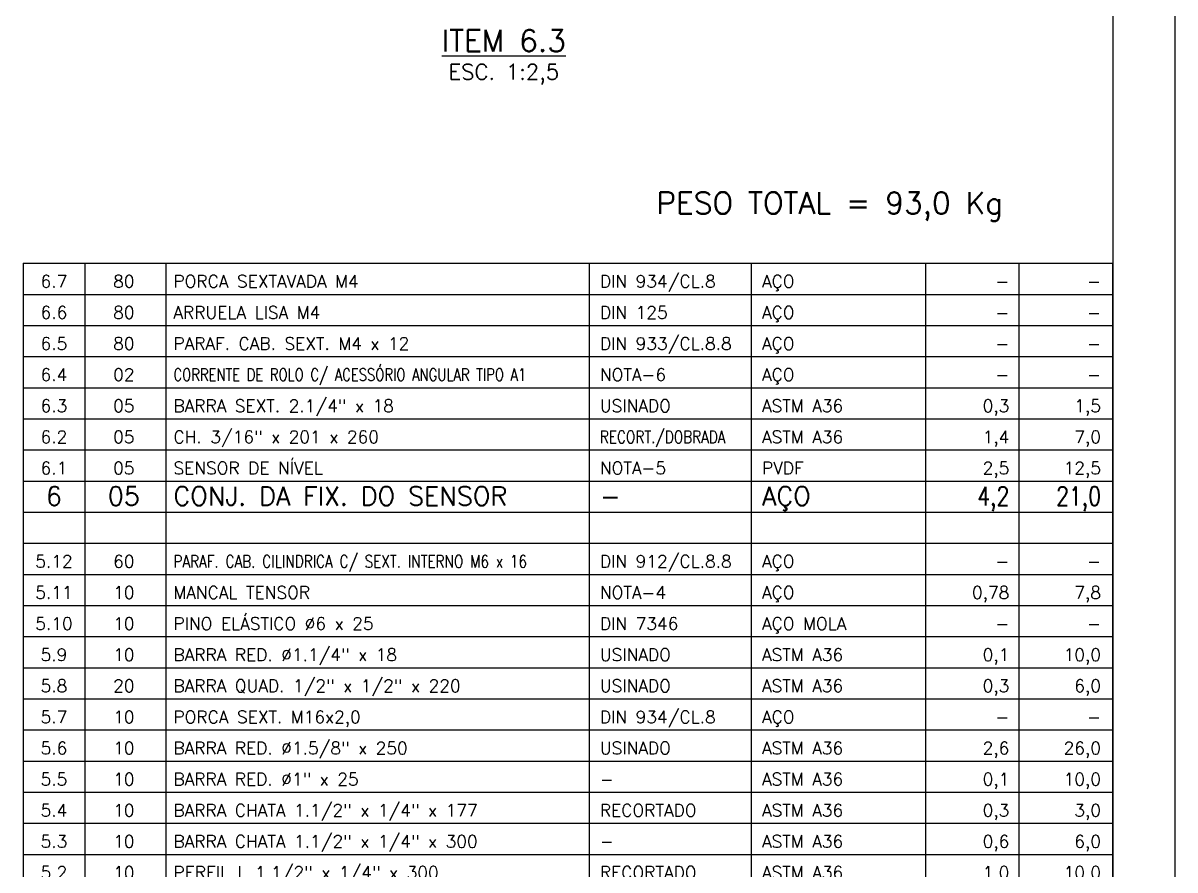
# Model space of a CAD drawing. Header units: metres. Extents: x 0 to 2102, y 0 to 1485.
# Drawn here: x 1640 to 2102.5, y 342.8 to 683 of the extents above; entities that cross this region are included whole.
import ezdxf
from ezdxf.enums import TextEntityAlignment as Align

# ---------------------------------------------------------------- set-up
doc = ezdxf.new("R2010")
doc.units = ezdxf.units.M
doc.header["$LTSCALE"] = 2.5
for name, color, linetype in [('FRL6', 6, 'Continuous'), ('FRL7', 7, 'Continuous'), ('FRR120', 5, 'Continuous'), ('FRR140', 5, 'Continuous'), ('FRR175', 1, 'Continuous'), ('FRR80', 3, 'Continuous'), ('GSB', 7, 'Continuous')]:
    doc.layers.add(name, color=color, linetype=linetype)
doc.styles.add('R100', font='simplex.shx', dxfattribs={"height": 2.5})
doc.styles.add('R120', font='simplex.shx', dxfattribs={"height": 3})
doc.styles.add('R140', font='simplex.shx', dxfattribs={"height": 3.5})
doc.styles.add('R80', font='simplex.shx', dxfattribs={"height": 2})
doc.styles.add('ROMANS', font='ROMANS.SHX')

# ---------------------------------------------------------------- blocks, each defined once
blk = doc.blocks.new('A1')
at = {"layer": 'FRL6', "linetype": 'Continuous'}
blk.add_line((831, 584), (831, 10), dxfattribs=at)
at = {"layer": 'FRL7', "linetype": 'Continuous'}
blk.add_line((841, 594), (841, 0), dxfattribs=at)
at = {"layer": 'FRR120', "style": 'R120'}
for tag, p in [('FASE_DO_PROJETO', (659, 46.29)), ('ÁREA_E/OU_SUBÁREA', (659, 40.79)), ('TÍTULO_DO_DESENHO', (659, 35.29)), ('SUBTÍTULO_1_DO_DESENHO', (659, 29.79)), ('SUBTÍTULO_2_DO_DESENHO', (659, 24.29))]:
    blk.add_attdef(tag, p, '', height=3, dxfattribs=at)
at = {"layer": 'FRR140', "style": 'R140', "width": 0.91}
for tag, p in [('NÚMERO_DA_CONTRATADA', (687.72, 12.6)), ('NUMERO_VALE', (752.89, 12.6))]:
    blk.add_attdef(tag, p, '', height=3.5, dxfattribs=at)
for tag, p in [('REVISÃO', (823.5, 14.68)), ('ESCALA', (671, 14.35))]:
    blk.add_attdef(tag, text='', height=3.5, dxfattribs=at).set_placement(p, align=Align.MIDDLE)
at = {"layer": 'FRR175', "style": 'R120'}
for tag, p in [('CLASSIFICAÇÃO', (811.83, 67.73)), ('PROJETO', (716.31, 53.59)), ('N_PROJ_SE', (793.5, 53.59)), ('N_CONTRATO', (796.97, 47.3))]:
    blk.add_attdef(tag, text='', height=3, dxfattribs=at).set_placement(p, align=Align.MIDDLE_CENTER)
at = {"layer": 'FRR80', "style": 'R80'}
for tag, p in [('8A_REV', (476, 77.07)), ('EMIS.', (486, 77.07)), ('PROJ.', (585, 77.07)), ('DES.', (597, 77.07)), ('VER.', (609, 77.07)), ('APR.', (621, 77.07)), ('AUT.', (633.01, 77.07)), ('7A_REV', (476, 71.37)), ('EMIS.', (486, 71.37)), ('PROJ.', (585, 71.37)), ('DES.', (597, 71.37)), ('VER.', (609, 71.37)), ('APR.', (621, 71.37)), ('AUT.', (633.01, 71.37)), ('6A_REV', (476, 65.67)), ('EMIS.', (486, 65.67)), ('PROJ.', (585, 65.67)), ('DES.', (597, 65.67)), ('VER.', (609, 65.67)), ('APR.', (621, 65.67)), ('AUT.', (633.01, 65.67)), ('5A_REV', (476, 59.97)), ('EMIS.', (486, 59.97)), ('PROJ.', (585, 59.97)), ('DES.', (597, 59.97)), ('VER.', (609, 59.97)), ('APR.', (621, 59.97)), ('AUT.', (633.01, 59.97)), ('4A_REV', (476, 54.27)), ('EMIS.', (486, 54.27)), ('PROJ.', (585, 54.27)), ('DES.', (597, 54.27)), ('VER.', (609, 54.27)), ('APR.', (621, 54.27)), ('AUT.', (633.01, 54.27)), ('3A_REV', (476, 48.57)), ('EMIS.', (486, 48.57)), ('PROJ.', (585, 48.57)), ('DES.', (597, 48.57)), ('VER.', (609, 48.57)), ('APR.', (621, 48.57)), ('AUT.', (633.01, 48.57)), ('2A_REV', (476, 42.87)), ('EMIS.', (486, 42.87)), ('PROJ.', (585, 42.87)), ('DES.', (597, 42.87)), ('VER.', (609, 42.87)), ('APR.', (621, 42.87)), ('AUT.', (633.01, 42.87)), ('1a_REV', (476, 37.17)), ('EMIS.', (486, 37.17)), ('PROJ.', (585, 37.17)), ('DES.', (597, 37.17)), ('VER.', (609, 37.17)), ('APR.', (621, 37.17)), ('AUT.', (633.01, 37.17))]:
    blk.add_attdef(tag, text='', height=2, dxfattribs=at).set_placement(p, align=Align.MIDDLE)
for p in [(492.61, 76.08), (492.61, 70.38), (492.61, 64.68), (492.61, 58.98), (492.61, 53.28), (492.61, 47.58), (492.61, 41.88), (492.61, 36.18)]:
    blk.add_attdef('DESCRIÇÃO_DA_REVISÃO', p, '', height=2, dxfattribs=at)
at = {"layer": 'FRR80', "style": 'R80', "width": 0.85}
for p in [(648, 77.07), (648, 71.37), (648, 65.67), (648, 59.97), (648, 54.27), (648, 48.57), (648, 42.87), (648, 37.17)]:
    blk.add_attdef('DATA', text='', height=2, dxfattribs=at).set_placement(p, align=Align.MIDDLE)
blk = doc.blocks.new('Tabela')
at = {"layer": 'GSB', "color": 3}
for p, q in [((0, 5), (175, 5)), ((10, 0), (10, 5)), ((23, 0), (23, 5)), ((91, 0), (91, 5)), ((117, 0), (117, 5)), ((145, 0), (145, 5)), ((160, 0), (160, 5))]:
    blk.add_line(p, q, dxfattribs=at)
at = {"layer": 'GSB', "color": 5}
for p, q in [((0, 5), (0, 0)), ((175, 5), (175, 0))]:
    blk.add_line(p, q, dxfattribs=at)
at = {"layer": 'GSB', "color": 2, "style": 'R80'}
for p in [(4.96, 1.09), (16.19, 1.09)]:
    blk.add_attdef('-', text='', height=2, dxfattribs=at).set_placement(p, align=Align.CENTER)
for p in [(24.16, 1.09), (92.65, 1.09), (118.69, 1.09)]:
    blk.add_attdef('-', p, '', height=2, dxfattribs=at)
for p in [(158.4, 1.09), (173.12, 1.09)]:
    blk.add_attdef('-', text='', height=2, dxfattribs=at).set_placement(p, align=Align.RIGHT)
blk = doc.blocks.new('CORTE')
at = {"layer": 'GSB', "color": 4, "style": 'R140'}
blk.add_attdef('%%UCORTE', text='', height=3.5, dxfattribs=at).set_placement((-0.25, 2.38), align=Align.MIDDLE_CENTER)
at = {"layer": 'GSB', "color": 3, "style": 'R100'}
blk.add_attdef('ESC.', text='', height=2.5, dxfattribs=at).set_placement((-0.25, -2.62), align=Align.MIDDLE_CENTER)

msp = doc.modelspace()

# ---------------------------------------------------------------- block references
at = {"xscale": 2.499999999999972, "yscale": 2.499999999999972, "zscale": 2.499999999999972}
msp.add_blockref('A1', (0, 0), dxfattribs=at)
at = {"layer": 'GSB', "xscale": 2.5, "yscale": 2.5, "zscale": 2.5}
msp.add_blockref('CORTE', (1833.653, 669.975), dxfattribs=at).add_auto_attribs({'%%UCORTE': '%%uITEM 6.3', 'ESC.': 'ESC. 1:2,5'})
at = {"layer": 'GSB'}
ref = msp.add_blockref('Tabela', (1639.98, 574.03), dxfattribs=dict(at, xscale=2.499999999999972, yscale=2.499999999999972, zscale=2.499999999999972))
ref.add_attrib('-', '6.7', dxfattribs={"color": 2, "height": 5, "style": 'R80'}).set_placement((1652.384, 576.75), align=Align.CENTER)
ref.add_attrib('-', '80', dxfattribs={"color": 2, "height": 5, "style": 'R80'}).set_placement((1680.46, 576.75), align=Align.CENTER)
ref.add_attrib('-', 'PORCA SEXTAVADA M4', (1700.371, 576.75), dxfattribs={"color": 2, "height": 5, "style": 'R80'})
ref.add_attrib('-', 'DIN 934/CL.8', (1871.599, 576.75), dxfattribs={"color": 2, "height": 5, "style": 'R80'})
ref.add_attrib('-', 'AÇO', (1936.702, 576.75), dxfattribs={"color": 2, "height": 5, "style": 'R80'})
ref.add_attrib('-', '-', dxfattribs={"color": 2, "height": 5, "style": 'R80'}).set_placement((2035.983, 576.75), align=Align.RIGHT)
ref.add_attrib('-', '-', dxfattribs={"color": 2, "height": 5, "style": 'R80'}).set_placement((2072.784, 576.75), align=Align.RIGHT)
ref = msp.add_blockref('Tabela', (1639.98, 561.53), dxfattribs=dict(at, xscale=2.499999999999972, yscale=2.499999999999972, zscale=2.499999999999972))
ref.add_attrib('-', '6.6', dxfattribs={"color": 2, "height": 5, "style": 'R80'}).set_placement((1652.384, 564.25), align=Align.CENTER)
ref.add_attrib('-', '80', dxfattribs={"color": 2, "height": 5, "style": 'R80'}).set_placement((1680.46, 564.25), align=Align.CENTER)
ref.add_attrib('-', 'ARRUELA LISA M4', (1700.371, 564.25), dxfattribs={"color": 2, "height": 5, "style": 'R80'})
ref.add_attrib('-', 'DIN 125', (1871.599, 564.25), dxfattribs={"color": 2, "height": 5, "style": 'R80'})
ref.add_attrib('-', 'AÇO', (1936.702, 564.25), dxfattribs={"color": 2, "height": 5, "style": 'R80'})
ref.add_attrib('-', '-', dxfattribs={"color": 2, "height": 5, "style": 'R80'}).set_placement((2035.983, 564.25), align=Align.RIGHT)
ref.add_attrib('-', '-', dxfattribs={"color": 2, "height": 5, "style": 'R80'}).set_placement((2072.784, 564.25), align=Align.RIGHT)
ref = msp.add_blockref('Tabela', (1639.98, 549.03), dxfattribs=dict(at, xscale=2.499999999999972, yscale=2.499999999999972, zscale=2.499999999999972))
ref.add_attrib('-', '6.5', dxfattribs={"color": 2, "height": 5, "style": 'R80'}).set_placement((1652.384, 551.75), align=Align.CENTER)
ref.add_attrib('-', '80', dxfattribs={"color": 2, "height": 5, "style": 'R80'}).set_placement((1680.46, 551.75), align=Align.CENTER)
ref.add_attrib('-', 'PARAF. CAB. SEXT. M4 x 12', (1700.371, 551.75), dxfattribs={"color": 2, "height": 5, "style": 'R80'})
ref.add_attrib('-', 'DIN 933/CL.8.8', (1871.599, 551.75), dxfattribs={"color": 2, "height": 5, "style": 'R80'})
ref.add_attrib('-', 'AÇO', (1936.702, 551.75), dxfattribs={"color": 2, "height": 5, "style": 'R80'})
ref.add_attrib('-', '-', dxfattribs={"color": 2, "height": 5, "style": 'R80'}).set_placement((2035.983, 551.75), align=Align.RIGHT)
ref.add_attrib('-', '-', dxfattribs={"color": 2, "height": 5, "style": 'R80'}).set_placement((2072.784, 551.75), align=Align.RIGHT)
ref = msp.add_blockref('Tabela', (1639.98, 536.53), dxfattribs=dict(at, xscale=2.499999999999972, yscale=2.499999999999972, zscale=2.499999999999972))
ref.add_attrib('-', '6.4', dxfattribs={"color": 2, "height": 5, "style": 'R80'}).set_placement((1652.384, 539.25), align=Align.CENTER)
ref.add_attrib('-', '02', dxfattribs={"color": 2, "height": 5, "style": 'R80'}).set_placement((1680.46, 539.25), align=Align.CENTER)
ref.add_attrib('-', 'CORRENTE DE ROLO C/ ACESSÓRIO ANGULAR TIPO A1', (1700.371, 539.25), dxfattribs={"color": 2, "height": 5, "style": 'R80', "width": 0.775})
ref.add_attrib('-', 'NOTA-6', (1871.599, 539.25), dxfattribs={"color": 2, "height": 5, "style": 'R80'})
ref.add_attrib('-', 'AÇO', (1936.702, 539.25), dxfattribs={"color": 2, "height": 5, "style": 'R80'})
ref.add_attrib('-', '-', dxfattribs={"color": 2, "height": 5, "style": 'R80'}).set_placement((2035.983, 539.25), align=Align.RIGHT)
ref.add_attrib('-', '-', dxfattribs={"color": 2, "height": 5, "style": 'R80'}).set_placement((2072.784, 539.25), align=Align.RIGHT)
ref = msp.add_blockref('Tabela', (1639.98, 524.03), dxfattribs=dict(at, xscale=2.499999999999972, yscale=2.499999999999972, zscale=2.499999999999972))
ref.add_attrib('-', '6.3', dxfattribs={"color": 2, "height": 5, "style": 'R80'}).set_placement((1652.384, 526.75), align=Align.CENTER)
ref.add_attrib('-', '05', dxfattribs={"color": 2, "height": 5, "style": 'R80'}).set_placement((1680.46, 526.75), align=Align.CENTER)
ref.add_attrib('-', 'BARRA SEXT. 2.1/4" x 18', (1700.371, 526.75), dxfattribs={"color": 2, "height": 5, "style": 'R80'})
ref.add_attrib('-', 'USINADO', (1871.599, 526.75), dxfattribs={"color": 2, "height": 5, "style": 'R80'})
ref.add_attrib('-', 'ASTM A36', (1936.702, 526.75), dxfattribs={"color": 2, "height": 5, "style": 'R80'})
ref.add_attrib('-', '0,3', dxfattribs={"color": 2, "height": 5, "style": 'R80'}).set_placement((2035.983, 526.75), align=Align.RIGHT)
ref.add_attrib('-', '1,5', dxfattribs={"color": 2, "height": 5, "style": 'R80'}).set_placement((2072.784, 526.75), align=Align.RIGHT)
ref = msp.add_blockref('Tabela', (1639.98, 511.53), dxfattribs=dict(at, xscale=2.499999999999972, yscale=2.499999999999972, zscale=2.499999999999972))
ref.add_attrib('-', '6.2', dxfattribs={"color": 2, "height": 5, "style": 'R80'}).set_placement((1652.384, 514.25), align=Align.CENTER)
ref.add_attrib('-', '05', dxfattribs={"color": 2, "height": 5, "style": 'R80'}).set_placement((1680.46, 514.25), align=Align.CENTER)
ref.add_attrib('-', 'CH. 3/16" x 201 x 260', (1700.371, 514.25), dxfattribs={"color": 2, "height": 5, "style": 'R80'})
ref.add_attrib('-', 'RECORT./DOBRADA', (1871.599, 514.25), dxfattribs={"color": 2, "height": 5, "style": 'R80', "width": 0.8})
ref.add_attrib('-', 'ASTM A36', (1936.702, 514.25), dxfattribs={"color": 2, "height": 5, "style": 'R80'})
ref.add_attrib('-', '1,4', dxfattribs={"color": 2, "height": 5, "style": 'R80'}).set_placement((2035.983, 514.25), align=Align.RIGHT)
ref.add_attrib('-', '7,0', dxfattribs={"color": 2, "height": 5, "style": 'R80'}).set_placement((2072.784, 514.25), align=Align.RIGHT)
ref = msp.add_blockref('Tabela', (1639.98, 499.03), dxfattribs=dict(at, xscale=2.499999999999972, yscale=2.499999999999972, zscale=2.499999999999972))
ref.add_attrib('-', '6.1', dxfattribs={"color": 2, "height": 5, "style": 'R80'}).set_placement((1652.384, 501.75), align=Align.CENTER)
ref.add_attrib('-', '05', dxfattribs={"color": 2, "height": 5, "style": 'R80'}).set_placement((1680.46, 501.75), align=Align.CENTER)
ref.add_attrib('-', 'SENSOR DE NÍVEL', (1700.371, 501.75), dxfattribs={"color": 2, "height": 5, "style": 'R80'})
ref.add_attrib('-', 'NOTA-5', (1871.599, 501.75), dxfattribs={"color": 2, "height": 5, "style": 'R80'})
ref.add_attrib('-', 'PVDF', (1936.702, 501.75), dxfattribs={"color": 2, "height": 5, "style": 'R80'})
ref.add_attrib('-', '2,5', dxfattribs={"color": 2, "height": 5, "style": 'R80'}).set_placement((2035.983, 501.75), align=Align.RIGHT)
ref.add_attrib('-', '12,5', dxfattribs={"color": 2, "height": 5, "style": 'R80'}).set_placement((2072.784, 501.75), align=Align.RIGHT)
ref = msp.add_blockref('Tabela', (1639.98, 486.53), dxfattribs=dict(at, xscale=2.499999999999972, yscale=2.499999999999972, zscale=2.499999999999972))
ref.add_attrib('-', '6', dxfattribs={"color": 4, "height": 7.5, "style": 'ROMANS'}).set_placement((1652.384, 489.25), align=Align.CENTER)
ref.add_attrib('-', '05', dxfattribs={"color": 4, "height": 7.5, "style": 'ROMANS'}).set_placement((1680.46, 489.25), align=Align.CENTER)
ref.add_attrib('-', 'CONJ. DA FIX. DO SENSOR', (1700.371, 489.25), dxfattribs={"color": 4, "height": 7.5, "style": 'ROMANS'})
ref.add_attrib('-', '-', (1871.599, 489.25), dxfattribs={"color": 4, "height": 7.5, "style": 'ROMANS'})
ref.add_attrib('-', 'AÇO', (1936.702, 489.25), dxfattribs={"color": 4, "height": 7.5, "style": 'ROMANS'})
ref.add_attrib('-', '4,2', dxfattribs={"color": 4, "height": 7.5, "style": 'ROMANS', "width": 0.8}).set_placement((2035.983, 489.25), align=Align.RIGHT)
ref.add_attrib('-', '21,0', dxfattribs={"color": 4, "height": 7.5, "style": 'ROMANS', "width": 0.8}).set_placement((2072.784, 489.25), align=Align.RIGHT)
at = {"layer": 'GSB', "xscale": 2.5, "yscale": 2.5, "zscale": 2.5}
msp.add_blockref('Tabela', (1639.98, 474.03), dxfattribs=at)
at = {"layer": 'GSB'}
ref = msp.add_blockref('Tabela', (1639.98, 461.53), dxfattribs=dict(at, xscale=2.499999999999972, yscale=2.499999999999972, zscale=2.499999999999972))
ref.add_attrib('-', '5.12', dxfattribs={"color": 2, "height": 5, "style": 'R80'}).set_placement((1652.384, 464.25), align=Align.CENTER)
ref.add_attrib('-', '60', dxfattribs={"color": 2, "height": 5, "style": 'R80'}).set_placement((1680.46, 464.25), align=Align.CENTER)
ref.add_attrib('-', 'PARAF. CAB. CILINDRICA C/ SEXT. INTERNO M6 x 16', (1700.371, 464.25), dxfattribs={"color": 2, "height": 5, "style": 'R80', "width": 0.8})
ref.add_attrib('-', 'DIN 912/CL.8.8', (1871.599, 464.25), dxfattribs={"color": 2, "height": 5, "style": 'R80'})
ref.add_attrib('-', 'AÇO', (1936.702, 464.25), dxfattribs={"color": 2, "height": 5, "style": 'R80'})
ref.add_attrib('-', '-', dxfattribs={"color": 2, "height": 5, "style": 'R80'}).set_placement((2035.983, 464.25), align=Align.RIGHT)
ref.add_attrib('-', '-', dxfattribs={"color": 2, "height": 5, "style": 'R80'}).set_placement((2072.784, 464.25), align=Align.RIGHT)
ref = msp.add_blockref('Tabela', (1639.98, 449.03), dxfattribs=dict(at, xscale=2.499999999999972, yscale=2.499999999999972, zscale=2.499999999999972))
ref.add_attrib('-', '5.11', dxfattribs={"color": 2, "height": 5, "style": 'R80'}).set_placement((1652.384, 451.75), align=Align.CENTER)
ref.add_attrib('-', '10', dxfattribs={"color": 2, "height": 5, "style": 'R80'}).set_placement((1680.46, 451.75), align=Align.CENTER)
ref.add_attrib('-', 'MANCAL TENSOR', (1700.371, 451.75), dxfattribs={"color": 2, "height": 5, "style": 'R80'})
ref.add_attrib('-', 'NOTA-4', (1871.599, 451.75), dxfattribs={"color": 2, "height": 5, "style": 'R80'})
ref.add_attrib('-', 'AÇO ', (1936.702, 451.75), dxfattribs={"color": 2, "height": 5, "style": 'R80'})
ref.add_attrib('-', '0,78', dxfattribs={"color": 2, "height": 5, "style": 'R80'}).set_placement((2035.983, 451.75), align=Align.RIGHT)
ref.add_attrib('-', '7,8', dxfattribs={"color": 2, "height": 5, "style": 'R80'}).set_placement((2072.784, 451.75), align=Align.RIGHT)
ref = msp.add_blockref('Tabela', (1639.98, 436.53), dxfattribs=dict(at, xscale=2.499999999999972, yscale=2.499999999999972, zscale=2.499999999999972))
ref.add_attrib('-', '5.10', dxfattribs={"color": 2, "height": 5, "style": 'R80'}).set_placement((1652.384, 439.25), align=Align.CENTER)
ref.add_attrib('-', '10', dxfattribs={"color": 2, "height": 5, "style": 'R80'}).set_placement((1680.46, 439.25), align=Align.CENTER)
ref.add_attrib('-', 'PINO ELÁSTICO %%c6 x 25', (1700.371, 439.25), dxfattribs={"color": 2, "height": 5, "style": 'R80'})
ref.add_attrib('-', 'DIN 7346', (1871.599, 439.25), dxfattribs={"color": 2, "height": 5, "style": 'R80'})
ref.add_attrib('-', 'AÇO MOLA', (1936.702, 439.25), dxfattribs={"color": 2, "height": 5, "style": 'R80'})
ref.add_attrib('-', '-', dxfattribs={"color": 2, "height": 5, "style": 'R80'}).set_placement((2035.983, 439.25), align=Align.RIGHT)
ref.add_attrib('-', '-', dxfattribs={"color": 2, "height": 5, "style": 'R80'}).set_placement((2072.784, 439.25), align=Align.RIGHT)
ref = msp.add_blockref('Tabela', (1639.98, 424.03), dxfattribs=dict(at, xscale=2.499999999999972, yscale=2.499999999999972, zscale=2.499999999999972))
ref.add_attrib('-', '5.9', dxfattribs={"color": 2, "height": 5, "style": 'R80'}).set_placement((1652.384, 426.75), align=Align.CENTER)
ref.add_attrib('-', '10', dxfattribs={"color": 2, "height": 5, "style": 'R80'}).set_placement((1680.46, 426.75), align=Align.CENTER)
ref.add_attrib('-', 'BARRA RED. %%c1.1/4" x 18', (1700.371, 426.75), dxfattribs={"color": 2, "height": 5, "style": 'R80'})
ref.add_attrib('-', 'USINADO', (1871.599, 426.75), dxfattribs={"color": 2, "height": 5, "style": 'R80'})
ref.add_attrib('-', 'ASTM A36', (1936.702, 426.75), dxfattribs={"color": 2, "height": 5, "style": 'R80'})
ref.add_attrib('-', '0,1', dxfattribs={"color": 2, "height": 5, "style": 'R80'}).set_placement((2035.983, 426.75), align=Align.RIGHT)
ref.add_attrib('-', '10,0', dxfattribs={"color": 2, "height": 5, "style": 'R80'}).set_placement((2072.784, 426.75), align=Align.RIGHT)
ref = msp.add_blockref('Tabela', (1639.98, 411.53), dxfattribs=dict(at, xscale=2.499999999999972, yscale=2.499999999999972, zscale=2.499999999999972))
ref.add_attrib('-', '5.8', dxfattribs={"color": 2, "height": 5, "style": 'R80'}).set_placement((1652.384, 414.25), align=Align.CENTER)
ref.add_attrib('-', '20', dxfattribs={"color": 2, "height": 5, "style": 'R80'}).set_placement((1680.46, 414.25), align=Align.CENTER)
ref.add_attrib('-', 'BARRA QUAD. 1/2" x 1/2" x 220', (1700.371, 414.25), dxfattribs={"color": 2, "height": 5, "style": 'R80'})
ref.add_attrib('-', 'USINADO', (1871.599, 414.25), dxfattribs={"color": 2, "height": 5, "style": 'R80'})
ref.add_attrib('-', 'ASTM A36', (1936.702, 414.25), dxfattribs={"color": 2, "height": 5, "style": 'R80'})
ref.add_attrib('-', '0,3', dxfattribs={"color": 2, "height": 5, "style": 'R80'}).set_placement((2035.983, 414.25), align=Align.RIGHT)
ref.add_attrib('-', '6,0', dxfattribs={"color": 2, "height": 5, "style": 'R80'}).set_placement((2072.784, 414.25), align=Align.RIGHT)
ref = msp.add_blockref('Tabela', (1639.98, 399.03), dxfattribs=dict(at, xscale=2.499999999999972, yscale=2.499999999999972, zscale=2.499999999999972))
ref.add_attrib('-', '5.7', dxfattribs={"color": 2, "height": 5, "style": 'R80'}).set_placement((1652.384, 401.75), align=Align.CENTER)
ref.add_attrib('-', '10', dxfattribs={"color": 2, "height": 5, "style": 'R80'}).set_placement((1680.46, 401.75), align=Align.CENTER)
ref.add_attrib('-', 'PORCA SEXT. M16x2,0', (1700.371, 401.75), dxfattribs={"color": 2, "height": 5, "style": 'R80'})
ref.add_attrib('-', 'DIN 934/CL.8', (1871.599, 401.75), dxfattribs={"color": 2, "height": 5, "style": 'R80'})
ref.add_attrib('-', 'AÇO', (1936.702, 401.75), dxfattribs={"color": 2, "height": 5, "style": 'R80'})
ref.add_attrib('-', '-', dxfattribs={"color": 2, "height": 5, "style": 'R80'}).set_placement((2035.983, 401.75), align=Align.RIGHT)
ref.add_attrib('-', '-', dxfattribs={"color": 2, "height": 5, "style": 'R80'}).set_placement((2072.784, 401.75), align=Align.RIGHT)
ref = msp.add_blockref('Tabela', (1639.98, 386.53), dxfattribs=dict(at, xscale=2.499999999999972, yscale=2.499999999999972, zscale=2.499999999999972))
ref.add_attrib('-', '5.6', dxfattribs={"color": 2, "height": 5, "style": 'R80'}).set_placement((1652.384, 389.25), align=Align.CENTER)
ref.add_attrib('-', '10', dxfattribs={"color": 2, "height": 5, "style": 'R80'}).set_placement((1680.46, 389.25), align=Align.CENTER)
ref.add_attrib('-', 'BARRA RED. %%c1.5/8" x 250', (1700.371, 389.25), dxfattribs={"color": 2, "height": 5, "style": 'R80'})
ref.add_attrib('-', 'USINADO', (1871.599, 389.25), dxfattribs={"color": 2, "height": 5, "style": 'R80'})
ref.add_attrib('-', 'ASTM A36', (1936.702, 389.25), dxfattribs={"color": 2, "height": 5, "style": 'R80'})
ref.add_attrib('-', '2,6', dxfattribs={"color": 2, "height": 5, "style": 'R80'}).set_placement((2035.983, 389.25), align=Align.RIGHT)
ref.add_attrib('-', '26,0', dxfattribs={"color": 2, "height": 5, "style": 'R80'}).set_placement((2072.784, 389.25), align=Align.RIGHT)
ref = msp.add_blockref('Tabela', (1639.98, 374.03), dxfattribs=dict(at, xscale=2.499999999999972, yscale=2.499999999999972, zscale=2.499999999999972))
ref.add_attrib('-', '5.5', dxfattribs={"color": 2, "height": 5, "style": 'R80'}).set_placement((1652.384, 376.75), align=Align.CENTER)
ref.add_attrib('-', '10', dxfattribs={"color": 2, "height": 5, "style": 'R80'}).set_placement((1680.46, 376.75), align=Align.CENTER)
ref.add_attrib('-', 'BARRA RED. %%c1" x 25', (1700.371, 376.75), dxfattribs={"color": 2, "height": 5, "style": 'R80'})
ref.add_attrib('-', '-', (1871.599, 376.75), dxfattribs={"color": 2, "height": 5, "style": 'R80'})
ref.add_attrib('-', 'ASTM A36', (1936.702, 376.75), dxfattribs={"color": 2, "height": 5, "style": 'R80'})
ref.add_attrib('-', '0,1', dxfattribs={"color": 2, "height": 5, "style": 'R80'}).set_placement((2035.983, 376.75), align=Align.RIGHT)
ref.add_attrib('-', '10,0', dxfattribs={"color": 2, "height": 5, "style": 'R80'}).set_placement((2072.784, 376.75), align=Align.RIGHT)
ref = msp.add_blockref('Tabela', (1639.98, 361.53), dxfattribs=dict(at, xscale=2.499999999999972, yscale=2.499999999999972, zscale=2.499999999999972))
ref.add_attrib('-', '5.4', dxfattribs={"color": 2, "height": 5, "style": 'R80'}).set_placement((1652.384, 364.25), align=Align.CENTER)
ref.add_attrib('-', '10', dxfattribs={"color": 2, "height": 5, "style": 'R80'}).set_placement((1680.46, 364.25), align=Align.CENTER)
ref.add_attrib('-', 'BARRA CHATA 1.1/2" x 1/4" x 177', (1700.371, 364.25), dxfattribs={"color": 2, "height": 5, "style": 'R80'})
ref.add_attrib('-', 'RECORTADO', (1871.599, 364.25), dxfattribs={"color": 2, "height": 5, "style": 'R80'})
ref.add_attrib('-', 'ASTM A36', (1936.702, 364.25), dxfattribs={"color": 2, "height": 5, "style": 'R80'})
ref.add_attrib('-', '0,3', dxfattribs={"color": 2, "height": 5, "style": 'R80'}).set_placement((2035.983, 364.25), align=Align.RIGHT)
ref.add_attrib('-', '3,0', dxfattribs={"color": 2, "height": 5, "style": 'R80'}).set_placement((2072.784, 364.25), align=Align.RIGHT)
ref = msp.add_blockref('Tabela', (1639.98, 349.03), dxfattribs=dict(at, xscale=2.499999999999972, yscale=2.499999999999972, zscale=2.499999999999972))
ref.add_attrib('-', '5.3', dxfattribs={"color": 2, "height": 5, "style": 'R80'}).set_placement((1652.384, 351.75), align=Align.CENTER)
ref.add_attrib('-', '10', dxfattribs={"color": 2, "height": 5, "style": 'R80'}).set_placement((1680.46, 351.75), align=Align.CENTER)
ref.add_attrib('-', 'BARRA CHATA 1.1/2" x 1/4" x 300', (1700.371, 351.75), dxfattribs={"color": 2, "height": 5, "style": 'R80'})
ref.add_attrib('-', '-', (1871.599, 351.75), dxfattribs={"color": 2, "height": 5, "style": 'R80'})
ref.add_attrib('-', 'ASTM A36', (1936.702, 351.75), dxfattribs={"color": 2, "height": 5, "style": 'R80'})
ref.add_attrib('-', '0,6', dxfattribs={"color": 2, "height": 5, "style": 'R80'}).set_placement((2035.983, 351.75), align=Align.RIGHT)
ref.add_attrib('-', '6,0', dxfattribs={"color": 2, "height": 5, "style": 'R80'}).set_placement((2072.784, 351.75), align=Align.RIGHT)
ref = msp.add_blockref('Tabela', (1639.98, 336.53), dxfattribs=dict(at, xscale=2.499999999999972, yscale=2.499999999999972, zscale=2.499999999999972))
ref.add_attrib('-', '5.2', dxfattribs={"color": 2, "height": 5, "style": 'R80'}).set_placement((1652.384, 339.25), align=Align.CENTER)
ref.add_attrib('-', '10', dxfattribs={"color": 2, "height": 5, "style": 'R80'}).set_placement((1680.46, 339.25), align=Align.CENTER)
ref.add_attrib('-', 'PERFIL L 1.1/2" x 1/4" x 300', (1700.371, 339.25), dxfattribs={"color": 2, "height": 5, "style": 'R80'})
ref.add_attrib('-', 'RECORTADO', (1871.599, 339.25), dxfattribs={"color": 2, "height": 5, "style": 'R80'})
ref.add_attrib('-', 'ASTM A36', (1936.702, 339.25), dxfattribs={"color": 2, "height": 5, "style": 'R80'})
ref.add_attrib('-', '1,0', dxfattribs={"color": 2, "height": 5, "style": 'R80'}).set_placement((2035.983, 339.25), align=Align.RIGHT)
ref.add_attrib('-', '10,0', dxfattribs={"color": 2, "height": 5, "style": 'R80'}).set_placement((2072.784, 339.25), align=Align.RIGHT)

# ---------------------------------------------------------------- texts
at = {"layer": 'GSB', "color": 4, "style": 'R140'}
msp.add_text('PESO TOTAL = 93,0 Kg', height=8.75, dxfattribs=at).set_placement((1963.89, 610.747), align=Align.MIDDLE_CENTER)

doc.saveas('drawing.dxf')
